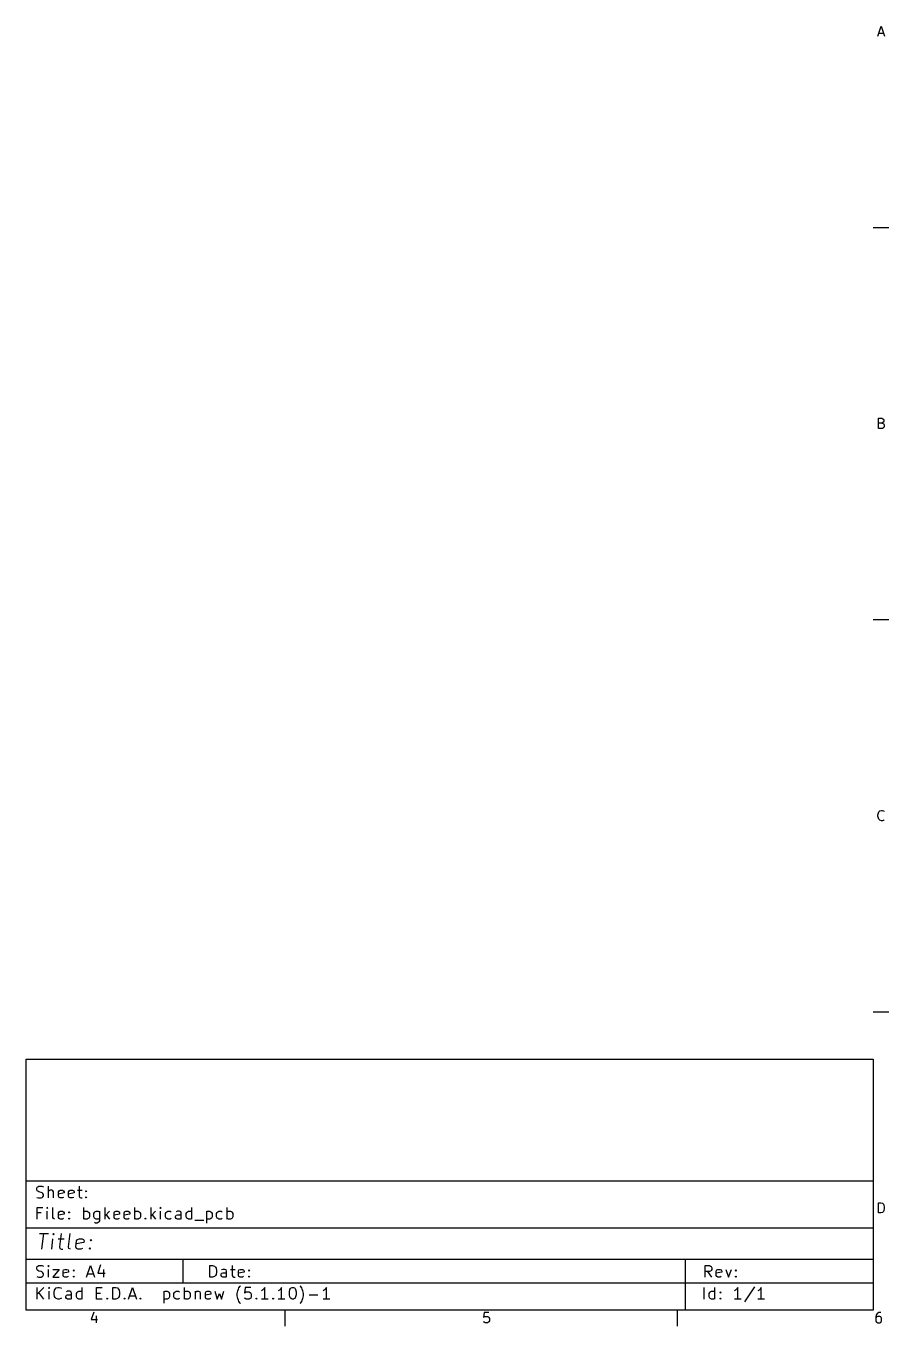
# Model space of a CAD drawing. Extents: x 51 to 287, y -198 to -28.
# Drawn here: x 177 to 287, y -198 to -32.3 of the extents above; entities that cross this region are included whole.
import ezdxf

# ---------------------------------------------------------------- set-up
doc = ezdxf.new("R2010")
doc.units = 0
doc.layers.get('0').update_dxf_attribs({"linetype": 'CONTINUOUS'})

msp = doc.modelspace()

# ---------------------------------------------------------------- linework, layer by layer
at = {"color": 7}
for points in [[(285.56712, -33.571871), (286.00146, -32.271391), (286.43326, -33.571871)], [(285.69158, -33.198491), (286.31134, -33.198491)], [(286.99968, -57.983811), (285.0007, -57.983811)], [(286.0929, -82.891051), (286.27832, -82.952011), (286.34182, -83.012971), (286.40278, -83.137431), (286.40278, -83.322851), (286.34182, -83.447311), (286.27832, -83.508271), (286.1564, -83.571771), (285.6611, -83.571771), (285.6611, -82.271291), (286.0929, -82.271291), (286.21736, -82.332251), (286.27832, -82.395751), (286.34182, -82.517671), (286.34182, -82.642131), (286.27832, -82.766591), (286.21736, -82.827551), (286.0929, -82.891051), (285.6611, -82.891051)], [(286.99968, -107.983711), (285.0007, -107.983711)], [(286.40278, -133.447211), (286.34182, -133.508171), (286.1564, -133.571671), (286.03194, -133.571671), (285.84652, -133.508171), (285.72206, -133.386251), (285.6611, -133.261791), (285.5976, -133.012871), (285.5976, -132.827451), (285.6611, -132.581071), (285.72206, -132.456611), (285.84652, -132.332151), (286.03194, -132.271191), (286.1564, -132.271191), (286.34182, -132.332151), (286.40278, -132.395651)], [(286.99968, -157.983611), (285.0007, -157.983611)], [(176.9999, -179.489791), (285.0007, -179.489791)], [(178.36134, -181.597991), (178.5747, -181.669111), (178.93284, -181.669111), (179.07508, -181.597991), (179.1462, -181.524331), (179.21986, -181.382091), (179.21986, -181.239851), (179.1462, -181.097611), (179.07508, -181.026491), (178.93284, -180.955371), (178.64836, -180.881711), (178.50358, -180.810591), (178.43246, -180.739471), (178.36134, -180.597231), (178.36134, -180.454991), (178.43246, -180.310211), (178.50358, -180.239091), (178.64836, -180.167971), (179.00396, -180.167971), (179.21986, -180.239091)], [(179.86248, -181.669111), (179.86248, -180.167971)], [(183.78932, -180.167971), (183.78932, -181.453211), (183.86044, -181.597991), (184.00522, -181.669111), (184.14746, -181.669111)], [(180.5051, -181.669111), (180.5051, -180.881711), (180.43398, -180.739471), (180.2892, -180.668351), (180.07584, -180.668351), (179.9336, -180.739471), (179.86248, -180.810591)], [(181.79034, -181.597991), (181.6481, -181.669111), (181.36108, -181.669111), (181.21884, -181.597991), (181.14772, -181.453211), (181.14772, -180.881711), (181.21884, -180.739471), (181.36108, -180.668351), (181.6481, -180.668351), (181.79034, -180.739471), (181.86146, -180.881711), (181.86146, -181.026491), (181.14772, -181.168731)], [(183.07558, -181.597991), (182.93334, -181.669111), (182.64632, -181.669111), (182.50408, -181.597991), (182.43296, -181.453211), (182.43296, -180.881711), (182.50408, -180.739471), (182.64632, -180.668351), (182.93334, -180.668351), (183.07558, -180.739471), (183.1467, -180.881711), (183.1467, -181.026491), (182.43296, -181.168731)], [(183.57596, -180.668351), (184.14746, -180.668351)], [(184.64784, -180.739471), (184.71896, -180.810591), (184.64784, -180.881711), (184.57672, -180.810591), (184.64784, -180.739471), (184.64784, -180.881711)], [(184.64784, -181.524331), (184.71896, -181.597991), (184.64784, -181.669111), (184.57672, -181.597991), (184.64784, -181.524331), (184.64784, -181.669111)], [(178.43246, -184.369131), (178.43246, -182.867991), (179.1462, -182.867991)], [(178.93284, -183.581731), (178.43246, -183.581731)], [(179.7177, -182.867991), (179.64658, -182.939111), (179.7177, -183.010231), (179.79136, -182.939111), (179.7177, -182.867991), (179.7177, -183.010231)], [(179.7177, -184.369131), (179.7177, -183.368371)], [(180.64734, -184.369131), (180.5051, -184.298011), (180.43398, -184.153231), (180.43398, -182.867991)], [(181.79034, -184.298011), (181.6481, -184.369131), (181.36108, -184.369131), (181.21884, -184.298011), (181.14772, -184.153231), (181.14772, -183.581731), (181.21884, -183.439491), (181.36108, -183.368371), (181.6481, -183.368371), (181.79034, -183.439491), (181.86146, -183.581731), (181.86146, -183.726511), (181.14772, -183.868751)], [(182.50408, -183.439491), (182.5752, -183.510611), (182.50408, -183.581731), (182.43296, -183.510611), (182.50408, -183.439491), (182.50408, -183.581731)], [(184.36082, -184.369131), (184.36082, -182.867991)], [(184.36082, -183.439491), (184.5056, -183.368371), (184.79008, -183.368371), (184.93232, -183.439491), (185.00344, -183.510611), (185.0771, -183.655391), (185.0771, -184.082111), (185.00344, -184.224351), (184.93232, -184.298011), (184.79008, -184.369131), (184.5056, -184.369131), (184.36082, -184.298011)], [(186.36234, -184.298011), (186.21756, -184.369131), (185.93308, -184.369131), (185.79084, -184.298011), (185.71972, -184.224351), (185.6486, -184.082111), (185.6486, -183.655391), (185.71972, -183.510611), (185.79084, -183.439491), (185.93308, -183.368371), (186.21756, -183.368371), (186.36234, -183.439491)], [(186.36234, -183.368371), (186.36234, -184.582491), (186.29122, -184.724731), (186.21756, -184.795851), (186.07532, -184.869511), (185.86196, -184.869511), (185.71972, -184.795851)], [(187.07608, -184.369131), (187.07608, -182.867991)], [(187.64758, -183.368371), (187.07608, -183.939871)], [(187.21832, -183.797631), (187.64758, -184.369131)], [(188.8617, -184.298011), (188.71946, -184.369131), (188.43244, -184.369131), (188.2902, -184.298011), (188.21908, -184.153231), (188.21908, -183.581731), (188.2902, -183.439491), (188.43244, -183.368371), (188.71946, -183.368371), (188.8617, -183.439491), (188.93282, -183.581731), (188.93282, -183.726511), (188.21908, -183.868751)], [(190.14694, -184.298011), (190.0047, -184.369131), (189.71768, -184.369131), (189.57544, -184.298011), (189.50432, -184.153231), (189.50432, -183.581731), (189.57544, -183.439491), (189.71768, -183.368371), (190.0047, -183.368371), (190.14694, -183.439491), (190.21806, -183.581731), (190.21806, -183.726511), (189.50432, -183.868751)], [(190.86068, -184.369131), (190.86068, -182.867991)], [(190.86068, -183.439491), (191.00546, -183.368371), (191.28994, -183.368371), (191.43218, -183.439491), (191.5033, -183.510611), (191.57696, -183.655391), (191.57696, -184.082111), (191.5033, -184.224351), (191.43218, -184.298011), (191.28994, -184.369131), (191.00546, -184.369131), (190.86068, -184.298011)], [(192.93332, -184.369131), (192.93332, -182.867991)], [(193.50482, -183.368371), (192.93332, -183.939871)], [(193.07556, -183.797631), (193.50482, -184.369131)], [(194.14744, -182.867991), (194.07632, -182.939111), (194.14744, -183.010231), (194.21856, -182.939111), (194.14744, -182.867991), (194.14744, -183.010231)], [(194.14744, -184.369131), (194.14744, -183.368371)], [(195.5038, -184.298011), (195.36156, -184.369131), (195.07708, -184.369131), (194.9323, -184.298011), (194.86118, -184.224351), (194.79006, -184.082111), (194.79006, -183.655391), (194.86118, -183.510611), (194.9323, -183.439491), (195.07708, -183.368371), (195.36156, -183.368371), (195.5038, -183.439491)], [(196.78904, -184.298011), (196.6468, -184.369131), (196.2912, -184.369131), (196.14642, -184.298011), (196.0753, -184.153231), (196.0753, -184.010991), (196.14642, -183.868751), (196.2912, -183.797631), (196.6468, -183.797631), (196.78904, -183.726511)], [(196.78904, -184.369131), (196.78904, -183.581731), (196.71792, -183.439491), (196.57568, -183.368371), (196.2912, -183.368371), (196.14642, -183.439491)], [(198.14794, -184.298011), (198.0057, -184.369131), (197.71868, -184.369131), (197.57644, -184.298011), (197.50532, -184.224351), (197.4342, -184.082111), (197.4342, -183.655391), (197.50532, -183.510611), (197.57644, -183.439491), (197.71868, -183.368371), (198.0057, -183.368371), (198.14794, -183.439491)], [(198.14794, -184.369131), (198.14794, -182.867991)], [(200.00468, -183.368371), (200.00468, -184.869511)], [(200.00468, -183.439491), (200.14692, -183.368371), (200.43394, -183.368371), (200.57618, -183.439491), (200.6473, -183.510611), (200.71842, -183.655391), (200.71842, -184.082111), (200.6473, -184.224351), (200.57618, -184.298011), (200.43394, -184.369131), (200.14692, -184.369131), (200.00468, -184.298011)], [(202.00366, -184.298011), (201.86142, -184.369131), (201.57694, -184.369131), (201.43216, -184.298011), (201.36104, -184.224351), (201.28992, -184.082111), (201.28992, -183.655391), (201.36104, -183.510611), (201.43216, -183.439491), (201.57694, -183.368371), (201.86142, -183.368371), (202.00366, -183.439491)], [(202.64628, -184.369131), (202.64628, -182.867991)], [(202.64628, -183.439491), (202.79106, -183.368371), (203.07554, -183.368371), (203.21778, -183.439491), (203.29144, -183.510611), (203.36256, -183.655391), (203.36256, -184.082111), (203.29144, -184.224351), (203.21778, -184.298011), (203.07554, -184.369131), (202.79106, -184.369131), (202.64628, -184.298011)], [(176.9999, -185.489271), (285.0007, -185.489271)], [(182.50408, -184.224351), (182.5752, -184.298011), (182.50408, -184.369131), (182.43296, -184.298011), (182.50408, -184.224351), (182.50408, -184.369131)], [(192.21958, -184.224351), (192.2907, -184.298011), (192.21958, -184.369131), (192.14846, -184.298011), (192.21958, -184.224351), (192.21958, -184.369131)], [(198.50354, -184.511371), (199.64654, -184.511371)], [(178.7144, -186.195391), (179.8574, -186.195391)], [(179.03444, -188.194371), (179.2859, -186.195391)], [(180.27396, -188.194371), (180.43906, -186.860871)], [(180.52288, -186.195391), (180.4162, -186.289371), (180.50002, -186.385891), (180.6067, -186.289371), (180.52288, -186.195391), (180.50002, -186.385891)], [(181.10708, -186.860871), (181.86908, -186.860871)], [(181.47538, -186.195391), (181.26202, -187.909891), (181.33314, -188.100391), (181.51094, -188.194371), (181.70144, -188.194371)], [(182.65394, -188.194371), (182.47614, -188.100391), (182.40502, -187.909891), (182.61838, -186.195391)], [(184.19064, -188.100391), (183.98744, -188.194371), (183.60644, -188.194371), (183.42864, -188.100391), (183.35498, -187.909891), (183.4515, -187.147891), (183.57088, -186.957391), (183.77408, -186.860871), (184.15254, -186.860871), (184.33288, -186.957391), (184.404, -187.147891), (184.38114, -187.338391), (183.40324, -187.528891)], [(185.28538, -186.957391), (185.3692, -187.051371), (185.25998, -187.147891), (185.1787, -187.051371), (185.28538, -186.957391), (185.25998, -187.147891)], [(185.1533, -188.003871), (185.23712, -188.100391), (185.13044, -188.194371), (185.04662, -188.100391), (185.1533, -188.003871), (185.13044, -188.194371)], [(176.9999, -189.489771), (285.0007, -189.489771)], [(178.36134, -191.697031), (178.5747, -191.768151), (178.93284, -191.768151), (179.07508, -191.697031), (179.1462, -191.625911), (179.21986, -191.483671), (179.21986, -191.338891), (179.1462, -191.196651), (179.07508, -191.125531), (178.93284, -191.054411), (178.64836, -190.983291), (178.50358, -190.912171), (178.43246, -190.841051), (178.36134, -190.696271), (178.36134, -190.554031), (178.43246, -190.411791), (178.50358, -190.340671), (178.64836, -190.269551), (179.00396, -190.269551), (179.21986, -190.340671)], [(179.86248, -190.269551), (179.79136, -190.340671), (179.86248, -190.411791), (179.9336, -190.340671), (179.86248, -190.269551), (179.86248, -190.411791)], [(184.71896, -191.768151), (185.21934, -190.269551), (185.71972, -191.768151)], [(186.50458, -190.195891), (186.14644, -191.267771), (187.07608, -191.267771)], [(196.99986, -189.489771), (196.99986, -192.489511)], [(203.29144, -190.269551), (203.29144, -191.554791), (203.36256, -191.697031), (203.5048, -191.768151), (203.64704, -191.768151)], [(261.00024, -189.489771), (261.00024, -195.989631)], [(263.55294, -191.768151), (263.55294, -190.269551), (264.12444, -190.269551), (264.26668, -190.340671), (264.3378, -190.411791), (264.41146, -190.554031), (264.41146, -190.767391), (264.3378, -190.912171), (264.26668, -190.983291), (264.12444, -191.054411), (263.55294, -191.054411)], [(179.86248, -191.768151), (179.86248, -190.767391)], [(180.43398, -190.767391), (181.21884, -190.767391), (180.43398, -191.768151), (181.21884, -191.768151)], [(182.36184, -191.697031), (182.2196, -191.768151), (181.93258, -191.768151), (181.79034, -191.697031), (181.71922, -191.554791), (181.71922, -190.983291), (181.79034, -190.841051), (181.93258, -190.767391), (182.2196, -190.767391), (182.36184, -190.841051), (182.43296, -190.983291), (182.43296, -191.125531), (181.71922, -191.267771)], [(183.07558, -190.841051), (183.1467, -190.912171), (183.07558, -190.983291), (183.00446, -190.912171), (183.07558, -190.841051), (183.07558, -190.983291)], [(183.07558, -191.625911), (183.1467, -191.697031), (183.07558, -191.768151), (183.00446, -191.697031), (183.07558, -191.625911), (183.07558, -191.768151)], [(184.8612, -191.338891), (185.57494, -191.338891)], [(186.86272, -190.767391), (186.86272, -191.768151)], [(202.57516, -191.697031), (202.43292, -191.768151), (202.07478, -191.768151), (201.93254, -191.697031), (201.86142, -191.554791), (201.86142, -191.412551), (201.93254, -191.267771), (202.07478, -191.196651), (202.43292, -191.196651), (202.57516, -191.125531)], [(202.57516, -191.768151), (202.57516, -190.983291), (202.50404, -190.841051), (202.3618, -190.767391), (202.07478, -190.767391), (201.93254, -190.841051)], [(203.07554, -190.767391), (203.64704, -190.767391)], [(204.71892, -191.697031), (204.57668, -191.768151), (204.28966, -191.768151), (204.14742, -191.697031), (204.0763, -191.554791), (204.0763, -190.983291), (204.14742, -190.841051), (204.28966, -190.767391), (204.57668, -190.767391), (204.71892, -190.841051), (204.79004, -190.983291), (204.79004, -191.125531), (204.0763, -191.267771)], [(205.43266, -190.841051), (205.50378, -190.912171), (205.43266, -190.983291), (205.36154, -190.912171), (205.43266, -190.841051), (205.43266, -190.983291)], [(205.43266, -191.625911), (205.50378, -191.697031), (205.43266, -191.768151), (205.36154, -191.697031), (205.43266, -191.625911), (205.43266, -191.768151)], [(264.41146, -191.768151), (263.91108, -191.054411)], [(265.62558, -191.697031), (265.4808, -191.768151), (265.19632, -191.768151), (265.05408, -191.697031), (264.98042, -191.554791), (264.98042, -190.983291), (265.05408, -190.841051), (265.19632, -190.767391), (265.4808, -190.767391), (265.62558, -190.841051), (265.6967, -190.983291), (265.6967, -191.125531), (264.98042, -191.267771)], [(266.19708, -190.767391), (266.55268, -191.768151), (266.91082, -190.767391)], [(267.48232, -190.841051), (267.55344, -190.912171), (267.48232, -190.983291), (267.4112, -190.912171), (267.48232, -190.841051), (267.48232, -190.983291)], [(267.48232, -191.625911), (267.55344, -191.697031), (267.48232, -191.768151), (267.4112, -191.697031), (267.48232, -191.625911), (267.48232, -191.768151)], [(176.9999, -192.489511), (285.0007, -192.489511)], [(178.43246, -194.567231), (178.43246, -193.068631)], [(179.29098, -193.068631), (178.43246, -193.924611)], [(179.29098, -194.567231), (178.64836, -193.711251)], [(179.9336, -193.068631), (179.86248, -193.139751), (179.9336, -193.210871), (180.00472, -193.139751), (179.9336, -193.068631), (179.9336, -193.210871)], [(179.9336, -194.567231), (179.9336, -193.569011)], [(181.50332, -194.424991), (181.4322, -194.496111), (181.21884, -194.567231), (181.0766, -194.567231), (180.8607, -194.496111), (180.71846, -194.353871), (180.64734, -194.211631), (180.57622, -193.924611), (180.57622, -193.711251), (180.64734, -193.426771), (180.71846, -193.281991), (180.8607, -193.139751), (181.0766, -193.068631), (181.21884, -193.068631), (181.4322, -193.139751), (181.50332, -193.210871)], [(182.7911, -194.567231), (182.7911, -193.782371), (182.71998, -193.640131), (182.5752, -193.569011), (182.29072, -193.569011), (182.14848, -193.640131)], [(184.14746, -194.496111), (184.00522, -194.567231), (183.7182, -194.567231), (183.57596, -194.496111), (183.50484, -194.424991), (183.43372, -194.282751), (183.43372, -193.853491), (183.50484, -193.711251), (183.57596, -193.640131), (183.7182, -193.569011), (184.00522, -193.569011), (184.14746, -193.640131)], [(184.14746, -194.567231), (184.14746, -193.068631)], [(186.71794, -194.567231), (186.0042, -194.567231), (186.0042, -193.068631), (186.71794, -193.068631)], [(186.0042, -193.782371), (186.50458, -193.782371)], [(190.07582, -194.567231), (190.5762, -193.068631), (191.07658, -194.567231)], [(194.5767, -193.569011), (194.5767, -195.067611)], [(194.5767, -193.640131), (194.71894, -193.569011), (195.00342, -193.569011), (195.1482, -193.640131), (195.21932, -193.711251), (195.29044, -193.853491), (195.29044, -194.282751), (195.21932, -194.424991), (195.1482, -194.496111), (195.00342, -194.567231), (194.71894, -194.567231), (194.5767, -194.496111)], [(196.57568, -194.496111), (196.43344, -194.567231), (196.14642, -194.567231), (196.00418, -194.496111), (195.93306, -194.424991), (195.86194, -194.282751), (195.86194, -193.853491), (195.93306, -193.711251), (196.00418, -193.640131), (196.14642, -193.569011), (196.43344, -193.569011), (196.57568, -193.640131)], [(197.2183, -194.567231), (197.2183, -193.068631)], [(197.2183, -193.640131), (197.36054, -193.569011), (197.64756, -193.569011), (197.7898, -193.640131), (197.86092, -193.711251), (197.93204, -193.853491), (197.93204, -194.282751), (197.86092, -194.424991), (197.7898, -194.496111), (197.64756, -194.567231), (197.36054, -194.567231), (197.2183, -194.496111)], [(198.5772, -193.569011), (198.5772, -194.567231)], [(198.5772, -193.711251), (198.64832, -193.640131), (198.79056, -193.569011), (199.00392, -193.569011), (199.14616, -193.640131), (199.21982, -193.782371), (199.21982, -194.567231)], [(200.50506, -194.496111), (200.36282, -194.567231), (200.0758, -194.567231), (199.93356, -194.496111), (199.86244, -194.353871), (199.86244, -193.782371), (199.93356, -193.640131), (200.0758, -193.569011), (200.36282, -193.569011), (200.50506, -193.640131), (200.57618, -193.782371), (200.57618, -193.924611), (199.86244, -194.069391)], [(201.07656, -193.569011), (201.36104, -194.567231), (201.64806, -193.853491), (201.93254, -194.567231), (202.21956, -193.569011)], [(204.36078, -195.138731), (204.28966, -195.067611), (204.14742, -194.854251), (204.0763, -194.712011), (204.00518, -194.496111), (203.93406, -194.140511), (203.93406, -193.853491), (204.00518, -193.497891), (204.0763, -193.281991), (204.14742, -193.139751), (204.28966, -192.926391), (204.36078, -192.855271)], [(205.64856, -193.068631), (204.93228, -193.068631), (204.86116, -193.782371), (204.93228, -193.711251), (205.07706, -193.640131), (205.43266, -193.640131), (205.5749, -193.711251), (205.64856, -193.782371), (205.71968, -193.924611), (205.71968, -194.282751), (205.64856, -194.424991), (205.5749, -194.496111), (205.43266, -194.567231), (205.07706, -194.567231), (204.93228, -194.496111), (204.86116, -194.424991)], [(207.43418, -194.567231), (207.43418, -193.068631), (207.2894, -193.281991), (207.14716, -193.426771), (207.00492, -193.497891)], [(209.5754, -194.567231), (209.5754, -193.068631), (209.43316, -193.281991), (209.29092, -193.426771), (209.14614, -193.497891)], [(211.93252, -195.138731), (212.00364, -195.067611), (212.14842, -194.854251), (212.21954, -194.712011), (212.29066, -194.496111), (212.36178, -194.140511), (212.36178, -193.853491), (212.29066, -193.497891), (212.21954, -193.281991), (212.14842, -193.139751), (212.00364, -192.926391), (211.93252, -192.855271)], [(215.2904, -194.567231), (215.2904, -193.068631), (215.14816, -193.281991), (215.00338, -193.426771), (214.86114, -193.497891)], [(263.43356, -194.567231), (263.43356, -193.068631)], [(264.78992, -194.496111), (264.64768, -194.567231), (264.36066, -194.567231), (264.21842, -194.496111), (264.1473, -194.424991), (264.07618, -194.282751), (264.07618, -193.853491), (264.1473, -193.711251), (264.21842, -193.640131), (264.36066, -193.569011), (264.64768, -193.569011), (264.78992, -193.640131)], [(264.78992, -194.567231), (264.78992, -193.068631)], [(265.50366, -193.640131), (265.57478, -193.711251), (265.50366, -193.782371), (265.43254, -193.711251), (265.50366, -193.640131), (265.50366, -193.782371)], [(267.71854, -194.567231), (267.71854, -193.068631), (267.5763, -193.281991), (267.43406, -193.426771), (267.28928, -193.497891)], [(269.8623, -192.997511), (268.57706, -194.925371)], [(270.71828, -194.567231), (270.71828, -193.068631), (270.57604, -193.281991), (270.4338, -193.426771), (270.28902, -193.497891)], [(182.7911, -194.496111), (182.64632, -194.567231), (182.29072, -194.567231), (182.14848, -194.496111), (182.07482, -194.353871), (182.07482, -194.211631), (182.14848, -194.069391), (182.29072, -193.998271), (182.64632, -193.998271), (182.7911, -193.924611)], [(187.36056, -194.424991), (187.43422, -194.496111), (187.36056, -194.567231), (187.28944, -194.496111), (187.36056, -194.424991), (187.36056, -194.567231)], [(189.57544, -194.424991), (189.64656, -194.496111), (189.57544, -194.567231), (189.50432, -194.496111), (189.57544, -194.424991), (189.57544, -194.567231)], [(190.21806, -194.140511), (190.93434, -194.140511)], [(191.57696, -194.424991), (191.64808, -194.496111), (191.57696, -194.567231), (191.5033, -194.496111), (191.57696, -194.424991), (191.57696, -194.567231)], [(206.3623, -194.424991), (206.43342, -194.496111), (206.3623, -194.567231), (206.29118, -194.496111), (206.3623, -194.424991), (206.3623, -194.567231)], [(207.8609, -194.567231), (207.00492, -194.567231)], [(208.50352, -194.424991), (208.57718, -194.496111), (208.50352, -194.567231), (208.4324, -194.496111), (208.50352, -194.424991), (208.50352, -194.567231)], [(210.00466, -194.567231), (209.14614, -194.567231)], [(213.07552, -193.998271), (214.21852, -193.998271)], [(215.71966, -194.567231), (214.86114, -194.567231)], [(265.50366, -194.424991), (265.57478, -194.496111), (265.50366, -194.567231), (265.43254, -194.496111), (265.50366, -194.424991), (265.50366, -194.567231)], [(268.1478, -194.567231), (267.28928, -194.567231)], [(271.14754, -194.567231), (270.28902, -194.567231)], [(185.63082, -196.215691), (185.32094, -197.145331), (186.12612, -197.145331)], [(185.9407, -196.710991), (185.9407, -197.577131)], [(209.99958, -195.989631), (209.99958, -197.988611)], [(236.00156, -196.279191), (235.38434, -196.279191), (235.32084, -196.896411), (235.38434, -196.835451), (235.50626, -196.771951), (235.81614, -196.771951), (235.9406, -196.835451), (236.00156, -196.896411), (236.06506, -197.020871), (236.06506, -197.330751), (236.00156, -197.455211), (235.9406, -197.516171), (235.81614, -197.577131), (235.50626, -197.577131), (235.38434, -197.516171), (235.32084, -197.455211)], [(259.99948, -195.989631), (259.99948, -197.988611)], [(285.9405, -196.279191), (285.69158, -196.279191), (285.56966, -196.340151), (285.50616, -196.401111), (285.38424, -196.586531), (285.32074, -196.835451), (285.32074, -197.330751), (285.38424, -197.455211), (285.4452, -197.516171), (285.56966, -197.577131), (285.81604, -197.577131), (285.9405, -197.516171), (286.00146, -197.455211), (286.06496, -197.330751), (286.06496, -197.020871), (286.00146, -196.896411), (285.9405, -196.835451), (285.81604, -196.771951), (285.56966, -196.771951), (285.4452, -196.835451), (285.38424, -196.896411), (285.32074, -197.020871)]]:
    msp.add_lwpolyline(points, dxfattribs=at)
for points in [[(177.002186, -163.991219), (285.002224, -163.991219), (285.002224, -195.991155), (177.002186, -195.991155)], [(285.6611, -183.571571), (285.6611, -182.271091), (285.97098, -182.271091), (286.1564, -182.332051), (286.27832, -182.456511), (286.34182, -182.580971), (286.40278, -182.827351), (286.40278, -183.012771), (286.34182, -183.261691), (286.27832, -183.386151), (286.1564, -183.508071), (285.97098, -183.571571)], [(200.43394, -191.768151), (200.43394, -190.269551), (200.78954, -190.269551), (201.00544, -190.340671), (201.14768, -190.482911), (201.2188, -190.625151), (201.28992, -190.912171), (201.28992, -191.125531), (201.2188, -191.412551), (201.14768, -191.554791), (201.00544, -191.697031), (200.78954, -191.768151)], [(188.07684, -194.567231), (188.07684, -193.068631), (188.43244, -193.068631), (188.64834, -193.139751), (188.79058, -193.281991), (188.8617, -193.426771), (188.93282, -193.711251), (188.93282, -193.924611), (188.8617, -194.211631), (188.79058, -194.353871), (188.64834, -194.496111), (188.43244, -194.567231)], [(210.9343, -193.068631), (211.07654, -193.068631), (211.21878, -193.139751), (211.2899, -193.210871), (211.36102, -193.353111), (211.43214, -193.640131), (211.43214, -193.998271), (211.36102, -194.282751), (211.2899, -194.424991), (211.21878, -194.496111), (211.07654, -194.567231), (210.9343, -194.567231), (210.78952, -194.496111), (210.7184, -194.424991), (210.64728, -194.282751), (210.57616, -193.998271), (210.57616, -193.640131), (210.64728, -193.353111), (210.7184, -193.210871), (210.78952, -193.139751)]]:
    msp.add_lwpolyline(points, close=True, dxfattribs=at)

doc.saveas('drawing.dxf')
